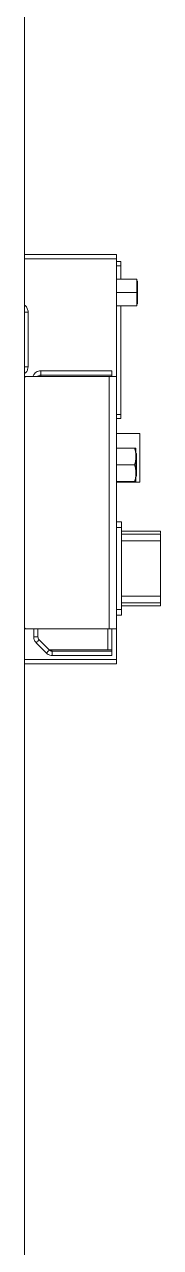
# Model space of a CAD drawing. Header units: millimetres. Extents: x 169 to 14583, y -399 to 10804.
# Drawn here: x 9501 to 9599, y 6080 to 6953 of the extents above; entities that cross this region are included whole.
import ezdxf

# ---------------------------------------------------------------- set-up
doc = ezdxf.new("R2010")
doc.units = ezdxf.units.MM
doc.header["$LTSCALE"] = 35

msp = doc.modelspace()

# ---------------------------------------------------------------- linework, layer by layer
at = {"color": 7, "linetype": 'Continuous', "lineweight": 18}
for p, q in [((9501.279, 6996.76), (9501.279, 5035.018)), ((9567.167, 6788.797), (9501.279, 6788.797)), ((9501.279, 6785.797), (9567.167, 6785.797)), ((9567.167, 6785.797), (9567.167, 6499.797)), ((9567.167, 6783.797), (9570.367, 6783.797)), ((9570.367, 6780.797), (9570.367, 6783.797)), ((9567.167, 6780.797), (9570.367, 6780.797)), ((9570.367, 6771.297), (9570.367, 6780.797)), ((9567.167, 6771.297), (9581.767, 6771.297)), ((9581.767, 6771.297), (9581.767, 6761.797)), ((9582.267, 6769.642), (9581.767, 6770.126)), ((9567.167, 6761.797), (9581.767, 6761.797)), ((9581.767, 6761.797), (9581.767, 6752.297)), ((9582.267, 6761.797), (9581.767, 6761.797)), ((9503.967, 6708.797), (9503.967, 6747.797)), ((9581.767, 6752.297), (9567.167, 6752.297)), ((9570.367, 6674.797), (9570.367, 6752.297)), ((9581.767, 6753.468), (9582.267, 6753.952)), ((9563.967, 6705.871), (9512.967, 6705.871)), ((9512.967, 6702.871), (9512.967, 6701.797)), ((9563.967, 6702.871), (9512.967, 6702.871)), ((9563.967, 6701.849), (9563.967, 6702.871)), ((9501.279, 6701.109), (9501.967, 6701.797)), ((9561.967, 6701.797), (9501.967, 6701.797)), ((9563.967, 6701.849), (9560.967, 6701.797)), ((9561.967, 6521.797), (9561.967, 6701.797)), ((9567.167, 6674.797), (9570.367, 6674.797)), ((9567.167, 6671.797), (9570.367, 6671.797)), ((9570.367, 6671.797), (9570.367, 6674.797)), ((9567.167, 6661.247), (9583.867, 6661.247)), ((9580.095, 6650.797), (9567.167, 6650.797)), ((9581.667, 6646.642), (9581.167, 6647.126)), ((9567.167, 6638.797), (9580.095, 6638.797)), ((9581.667, 6638.797), (9581.167, 6638.797)), ((9567.167, 6626.797), (9580.095, 6626.797)), ((9583.867, 6626.347), (9567.167, 6626.347)), ((9581.167, 6630.468), (9581.667, 6630.952)), ((9567.167, 6597.997), (9570.817, 6597.997)), ((9567.167, 6593.997), (9570.817, 6593.997)), ((9570.817, 6593.997), (9570.817, 6535.597)), ((9570.817, 6591.414), (9598.817, 6591.414)), ((9570.817, 6589.327), (9598.817, 6589.327)), ((9570.817, 6584.447), (9598.817, 6584.447)), ((9598.817, 6584.447), (9598.817, 6545.147)), ((9598.817, 6545.147), (9570.817, 6545.147)), ((9570.817, 6540.267), (9598.817, 6540.267)), ((9570.817, 6538.18), (9598.817, 6538.18)), ((9567.167, 6535.597), (9570.817, 6535.597)), ((9567.167, 6531.597), (9570.817, 6531.597)), ((9501.967, 6521.797), (9501.279, 6522.486)), ((9501.967, 6521.797), (9561.967, 6521.797)), ((9507.972, 6521.797), (9507.967, 6516.04)), ((9510.967, 6521.797), (9510.967, 6516.04)), ((9560.967, 6506.797), (9560.967, 6521.797)), ((9563.967, 6506.745), (9563.967, 6521.797)), ((9509.724, 6511.797), (9517.04, 6504.481)), ((9511.846, 6513.918), (9518.088, 6507.676)), ((9519.161, 6506.603), (9518.088, 6507.676)), ((9518.302, 6507.482), (9519.376, 6506.408)), ((9520.21, 6506.797), (9560.967, 6506.797)), ((9520.21, 6506.797), (9521.285, 6505.723)), ((9521.285, 6505.723), (9563.967, 6505.723)), ((9521.285, 6502.723), (9563.967, 6502.723)), ((9563.967, 6506.745), (9560.967, 6506.797)), ((9563.967, 6505.723), (9563.967, 6506.745)), ((9567.167, 6499.797), (9501.279, 6499.797)), ((9501.279, 6496.797), (9567.167, 6496.797))]:
    msp.add_line(p, q, dxfattribs=at)
at = {"color": 7, "linetype": 'Continuous', "lineweight": 18, "flags": 128}
for points in [[(9567.167, 6521.797), (9567.167, 6622.597), (9567.167, 6701.797)], [(9570.817, 6591.447), (9586.497, 6591.447), (9598.817, 6591.447)], [(9570.817, 6538.147), (9586.497, 6538.147), (9598.817, 6538.147)]]:
    msp.add_lwpolyline(points, dxfattribs=at)
at = {"color": 7, "linetype": 'Continuous', "lineweight": 18}
for points, knots in [([(9567.167, 6788.797), (9567.167, 6788.752), (9567.167, 6788.661), (9567.167, 6787.968), (9567.167, 6786.977), (9567.167, 6786.191), (9567.167, 6785.797)], [0, 0, 0, 0, 0.2500356, 0.4999804, 0.7497379, 1, 1, 1, 1]), ([(9582.267, 6769.641), (9582.267, 6769.641), (9582.267, 6769.841), (9582.267, 6769.129), (9582.267, 6767.52), (9582.267, 6764.871), (9582.267, 6762.823), (9582.267, 6761.797)], [0, 0, 0, 0, 0.000234, 0.2498566, 0.4994641, 0.7493479, 1, 1, 1, 1]), ([(9582.267, 6761.797), (9582.267, 6760.765), (9582.267, 6758.707), (9582.267, 6756.106), (9582.267, 6754.312), (9582.267, 6754.073), (9582.267, 6753.953)], [0, 0, 0, 0, 0.2511639, 0.5012356, 0.750754, 1, 1, 1, 1]), ([(9503.967, 6747.797), (9503.844, 6748.663), (9503.599, 6750.395), (9502.399, 6752.118), (9501.453, 6752.618), (9501.279, 6752.71)], [0, 0, 0, 0, 0.44946103, 0.8987698, 1, 1, 1, 1]), ([(9503.967, 6747.797), (9503.53, 6747.797), (9502.657, 6747.797), (9501.699, 6747.797), (9501.392, 6747.797), (9501.279, 6747.797)], [0, 0, 0, 0, 0.3874047, 0.7748095, 1, 1, 1, 1]), ([(9503.967, 6708.797), (9503.577, 6708.797), (9502.795, 6708.797), (9501.81, 6708.797), (9501.447, 6708.797), (9501.279, 6708.797)], [0, 0, 0, 0, 0.348172, 0.696344, 1, 1, 1, 1]), ([(9501.279, 6703.96), (9501.744, 6704.267), (9502.79, 6704.957), (9503.738, 6706.743), (9503.891, 6708.112), (9503.967, 6708.797)], [0, 0, 0, 0, 0.2865397, 0.6433123, 1, 1, 1, 1]), ([(9512.967, 6705.871), (9512.4, 6705.822), (9511.244, 6705.721), (9509.673, 6704.976), (9508.512, 6703.966), (9507.718, 6702.888), (9507.447, 6702.158), (9507.314, 6701.797)], [0, 0, 0, 0, 0.2285117, 0.4657743, 0.6867391, 0.845283, 1, 1, 1, 1]), ([(9512.967, 6702.871), (9512.581, 6702.822), (9511.808, 6702.723), (9511.007, 6702.261), (9510.757, 6701.864), (9510.715, 6701.797)], [0, 0, 0, 0, 0.4544101, 0.9088705, 1, 1, 1, 1]), ([(9512.967, 6705.871), (9512.967, 6705.436), (9512.967, 6704.565), (9512.967, 6703.585), (9512.967, 6702.992), (9512.967, 6702.912), (9512.967, 6702.871)], [0, 0, 0, 0, 0.2796274, 0.5592548, 0.7796274, 1, 1, 1, 1]), ([(9563.967, 6705.871), (9563.967, 6705.482), (9563.967, 6704.705), (9563.967, 6703.72), (9563.967, 6703.024), (9563.967, 6702.922), (9563.967, 6702.871)], [0, 0, 0, 0, 0.2500384, 0.4999796, 0.7497245, 1, 1, 1, 1]), ([(9567.167, 6701.797), (9567.069, 6701.797), (9566.873, 6701.797), (9565.48, 6701.797), (9563.766, 6701.797), (9562.567, 6701.797), (9561.967, 6701.797)], [0, 0, 0, 0, 0.279619, 0.5592379, 0.779619, 1, 1, 1, 1]), ([(9583.867, 6626.347), (9583.867, 6626.463), (9583.867, 6626.694), (9583.867, 6628.526), (9583.867, 6631.311), (9583.867, 6634.973), (9583.867, 6639.228), (9583.867, 6643.797), (9583.867, 6648.366), (9583.867, 6652.621), (9583.867, 6656.283), (9583.867, 6659.068), (9583.867, 6660.9), (9583.867, 6661.131), (9583.867, 6661.247)], [0, 0, 0, 0, 0.0833351, 0.1666607, 0.2499959, 0.3333329, 0.4166628, 0.5, 0.5833373, 0.6666672, 0.7500041, 0.8333394, 0.9166649, 1, 1, 1, 1]), ([(9580.095, 6650.797), (9580.405, 6649.788), (9581.008, 6647.82), (9581.115, 6645.787), (9581.167, 6644.797)], [0, 0, 0, 0, 0.5129754, 1, 1, 1, 1]), ([(9581.167, 6650.797), (9581.115, 6650.797), (9581.008, 6650.797), (9580.405, 6650.797), (9580.095, 6650.797)], [0, 0, 0, 0, 0.4875785, 1, 1, 1, 1]), ([(9581.167, 6650.797), (9581.167, 6650.718), (9581.167, 6650.559), (9581.167, 6649.294), (9581.167, 6647.4), (9581.167, 6645.665), (9581.167, 6644.797)], [0, 0, 0, 0, 0.250083, 0.5000038, 0.7500088, 1, 1, 1, 1]), ([(9581.167, 6644.797), (9581.115, 6643.806), (9581.008, 6641.773), (9580.405, 6639.805), (9580.095, 6638.797)], [0, 0, 0, 0, 0.4875787, 1, 1, 1, 1]), ([(9581.167, 6644.797), (9581.167, 6643.85), (9581.167, 6641.956), (9581.167, 6638.797), (9581.167, 6635.638), (9581.167, 6633.744), (9581.167, 6632.797)], [0, 0, 0, 0, 0.250083, 0.5000038, 0.7500088, 1, 1, 1, 1]), ([(9581.667, 6646.641), (9581.667, 6646.641), (9581.667, 6646.841), (9581.667, 6646.129), (9581.667, 6644.52), (9581.667, 6641.871), (9581.667, 6639.823), (9581.667, 6638.797)], [0, 0, 0, 0, 0.000234, 0.2498566, 0.4994641, 0.7493479, 1, 1, 1, 1]), ([(9580.095, 6638.797), (9580.405, 6637.788), (9581.008, 6635.82), (9581.115, 6633.787), (9581.167, 6632.797)], [0, 0, 0, 0, 0.51297539, 1, 1, 1, 1]), ([(9581.667, 6638.797), (9581.667, 6637.765), (9581.667, 6635.707), (9581.667, 6633.106), (9581.667, 6631.312), (9581.667, 6631.073), (9581.667, 6630.953)], [0, 0, 0, 0, 0.2511639, 0.5012356, 0.750754, 1, 1, 1, 1]), ([(9581.167, 6632.797), (9581.115, 6631.806), (9581.008, 6629.773), (9580.405, 6627.805), (9580.095, 6626.797)], [0, 0, 0, 0, 0.4875787, 1, 1, 1, 1]), ([(9580.095, 6626.797), (9580.405, 6626.797), (9581.008, 6626.797), (9581.115, 6626.797), (9581.167, 6626.797)], [0, 0, 0, 0, 0.513011, 1, 1, 1, 1]), ([(9581.167, 6632.797), (9581.167, 6631.929), (9581.167, 6630.193), (9581.167, 6628.3), (9581.167, 6627.035), (9581.167, 6626.876), (9581.167, 6626.797)], [0, 0, 0, 0, 0.250083, 0.5000038, 0.7500088, 1, 1, 1, 1]), ([(9570.817, 6597.997), (9570.817, 6597.937), (9570.817, 6597.816), (9570.817, 6596.892), (9570.817, 6595.57), (9570.817, 6594.522), (9570.817, 6593.997)], [0, 0, 0, 0, 0.2500281, 0.4999846, 0.7497958, 1, 1, 1, 1]), ([(9598.817, 6591.414), (9598.817, 6591.083), (9598.817, 6590.414), (9598.817, 6589.862), (9598.817, 6589.718), (9598.817, 6589.7)], [0, 0, 0, 0, 0.4620082, 0.9333931, 1, 1, 1, 1]), ([(9598.817, 6589.327), (9598.817, 6588.61), (9598.817, 6587.175), (9598.817, 6585.357), (9598.817, 6584.447)], [0, 0, 0, 0, 0.4998241, 1, 1, 1, 1]), ([(9598.817, 6545.147), (9598.817, 6544.238), (9598.817, 6542.42), (9598.817, 6540.985), (9598.817, 6540.267)], [0, 0, 0, 0, 0.4998241, 1, 1, 1, 1]), ([(9598.817, 6540.244), (9598.817, 6540.245), (9598.817, 6540.247), (9598.817, 6539.87), (9598.817, 6539.204), (9598.817, 6538.519), (9598.817, 6538.18)], [0, 0, 0, 0, 0.0939444, 0.3976895, 0.7017733, 1, 1, 1, 1]), ([(9570.817, 6535.597), (9570.817, 6535.073), (9570.817, 6534.025), (9570.817, 6532.703), (9570.817, 6531.778), (9570.817, 6531.657), (9570.817, 6531.597)], [0, 0, 0, 0, 0.2500281, 0.4999846, 0.7497958, 1, 1, 1, 1]), ([(9561.967, 6521.797), (9562.73, 6521.797), (9564.256, 6521.797), (9565.965, 6521.797), (9566.985, 6521.797), (9567.107, 6521.797), (9567.167, 6521.797)], [0, 0, 0, 0, 0.279619, 0.5592379, 0.779619, 1, 1, 1, 1]), ([(9507.967, 6516.04), (9508.073, 6515.151), (9508.263, 6513.562), (9509.277, 6512.337), (9509.724, 6511.797)], [0, 0, 0, 0, 0.5592827, 1, 1, 1, 1]), ([(9507.967, 6516.04), (9508.392, 6516.04), (9509.277, 6516.04), (9510.283, 6516.04), (9510.869, 6516.04), (9510.935, 6516.04), (9510.967, 6516.04)], [0, 0, 0, 0, 0.2702613, 0.5624294, 0.7897364, 1, 1, 1, 1]), ([(9510.967, 6516.04), (9511.008, 6515.643), (9511.09, 6514.848), (9511.594, 6514.229), (9511.846, 6513.918)], [0, 0, 0, 0, 0.4995867, 1, 1, 1, 1]), ([(9517.04, 6504.481), (9517.351, 6504.793), (9517.974, 6505.415), (9518.671, 6506.112), (9519.087, 6506.529), (9519.137, 6506.578), (9519.161, 6506.603)], [0, 0, 0, 0, 0.2796189, 0.5592379, 0.779619, 1, 1, 1, 1]), ([(9517.04, 6504.481), (9517.45, 6504.132), (9518.212, 6503.483), (9519.681, 6502.858), (9520.714, 6502.771), (9521.285, 6502.723)], [0, 0, 0, 0, 0.34185147, 0.63634222, 1, 1, 1, 1]), ([(9518.088, 6507.676), (9518.398, 6507.424), (9519.018, 6506.92), (9519.812, 6506.838), (9520.21, 6506.797)], [0, 0, 0, 0, 0.4995965, 1, 1, 1, 1]), ([(9519.385, 6506.419), (9519.461, 6506.353), (9519.684, 6506.159), (9520.131, 6505.938), (9520.695, 6505.756), (9521.088, 6505.734), (9521.285, 6505.723)], [0, 0, 0, 0, 0.1449018, 0.4299345, 0.7149673, 1, 1, 1, 1]), ([(9521.285, 6505.723), (9521.285, 6505.66), (9521.285, 6505.534), (9521.285, 6504.73), (9521.285, 6503.75), (9521.285, 6503.065), (9521.285, 6502.723)], [0, 0, 0, 0, 0.2796274, 0.5592548, 0.7796274, 1, 1, 1, 1]), ([(9563.967, 6502.723), (9563.967, 6503.158), (9563.967, 6504.029), (9563.967, 6505.009), (9563.967, 6505.602), (9563.967, 6505.683), (9563.967, 6505.723)], [0, 0, 0, 0, 0.2796274, 0.5592548, 0.7796274, 1, 1, 1, 1]), ([(9567.167, 6496.797), (9567.167, 6496.854), (9567.167, 6496.967), (9567.167, 6497.77), (9567.167, 6498.759), (9567.167, 6499.451), (9567.167, 6499.797)], [0, 0, 0, 0, 0.279619, 0.5592379, 0.779619, 1, 1, 1, 1])]:
    msp.add_open_spline(points, degree=3, knots=knots, dxfattribs=at)
msp.add_open_spline([(9509.724, 6511.797), (9510.002, 6512.075), (9510.558, 6512.631), (9511.26, 6513.332), (9511.75, 6513.823), (9511.814, 6513.887), (9511.846, 6513.918)], degree=3, dxfattribs=at)

doc.saveas('drawing.dxf')
